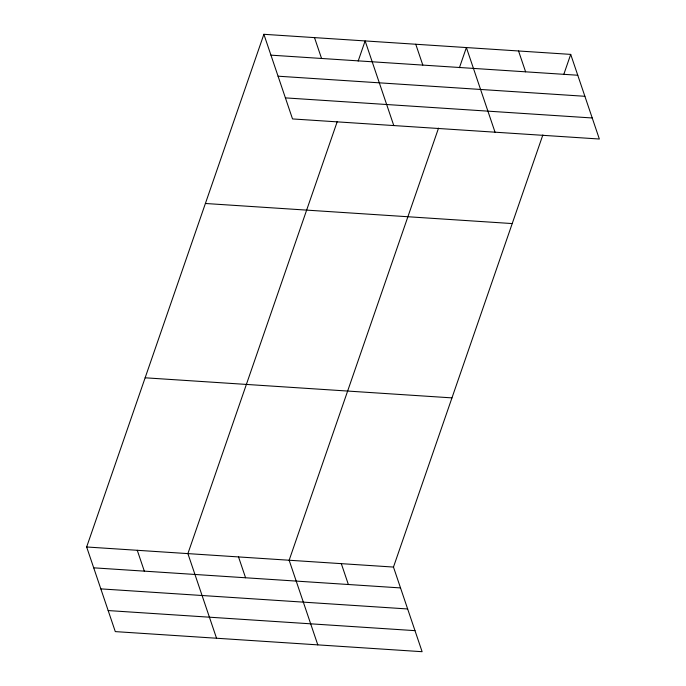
<?xml version="1.0" encoding="UTF-8"?>
<svg xmlns="http://www.w3.org/2000/svg" width="686" height="686" viewBox="0 0 686 686"><rect width="100%" height="100%" fill="white"/><g stroke="black" fill="none" stroke-linecap="round" stroke-linejoin="round"><path stroke-width="1.03" d="M542.858 134.953L393.472 567.065L422.113 651.7L115.291 631.609L86.65 546.982L263.887 34.3L570.709 54.391L599.35 139.018L292.528 118.935L263.887 34.3M337.28 121.491L187.895 553.611L216.544 638.237M358.169 61.071L365.132 40.928L393.781 125.564M438.534 128.119L289.149 560.239L317.798 644.874M459.423 67.7L466.386 47.557L495.035 132.192M563.746 74.525L570.709 54.391M270.944 55.154L577.766 75.237M278.062 76.197L584.892 96.289M285.402 97.884L592.232 117.975M205.397 203.485L512.219 223.567M145.132 377.797L451.954 397.88M86.65 546.982L393.472 567.065M93.708 567.828L400.53 587.919M100.825 588.88L407.656 608.962M108.165 610.566L414.996 630.648M518.547 50.97L525.605 71.824M415.759 44.247L422.816 65.093M314.505 37.619L321.562 58.464M341.311 563.652L348.368 584.498M238.522 556.921L245.579 577.775M137.269 550.292L144.326 571.146"/></g></svg>
